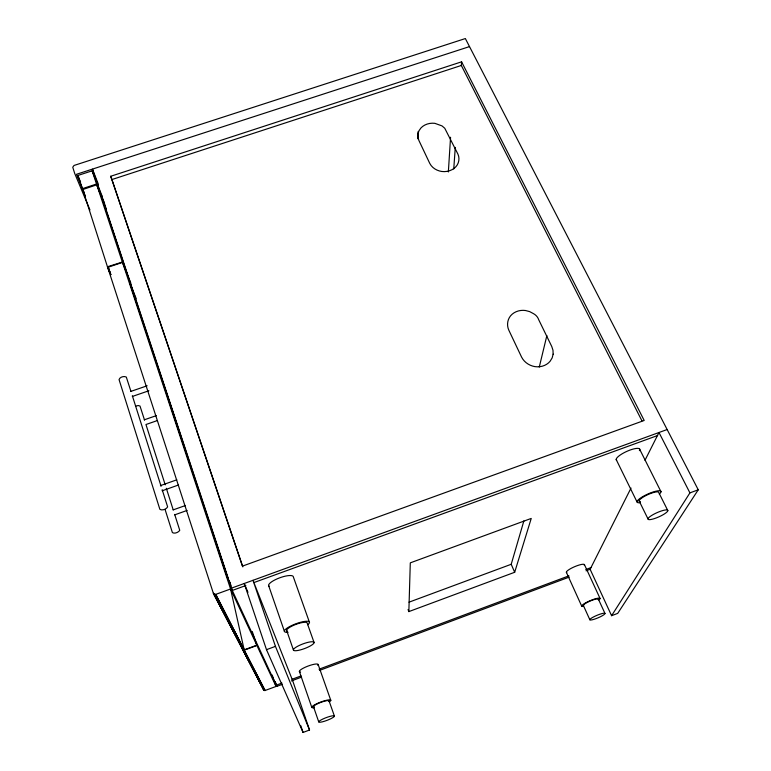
<?xml version="1.0" encoding="UTF-8"?>
<svg xmlns="http://www.w3.org/2000/svg" width="771" height="771" viewBox="0 0 771 771"><rect width="100%" height="100%" fill="white"/><g stroke="black" fill="none" stroke-linecap="round" stroke-linejoin="round"><path stroke-width="1.16" d="M417.911 138.838L418.084 131.648M408.852 611.596L410.297 562.859L531.229 518.43L514.681 572.275L408.852 611.596L408.052 609.553M448.356 171.962L450.563 137.257M453.762 168.955L455.275 147.386M641.935 420.831L461.328 65.468L461.588 61.825L110.716 176.27L242.431 566.126L644.19 420.465L461.588 61.825M539.276 367.054L546.87 335.568M514.681 572.275L511.212 564.285L523.875 520.897M105.164 206.002L96.789 184.799L82.757 189.541L107.516 266.997L110.764 274.746M631.006 488.072L590.123 569.287L611.596 615.692L617.716 613.379L698.247 489.797L465.356 38.55L74.045 165.457L72.753 167.22L74.691 173.408L89.956 209.934M644.99 460.287L658.983 432.502L689.92 492.881L611.596 615.692M242.759 649.5L244.176 649.847L230.577 588.996L122.522 262.419L108.605 267.065L107.94 268.154L213.345 593.227L242.875 649.799L244.282 650.146L256.916 645.491L276.057 686.441L264.954 690.537L263.672 689.92L262.757 687.308M247.973 592.33L244.234 583.493L266.496 649.674L303.07 732.45L309.528 730.002L292.595 680.485L252.994 580.312L275.449 646.358L309.528 730.002M281.887 683.077L276.259 685.188L275.122 681.805M292.016 679.299L301.018 675.936M319.03 669.209L568.902 575.85M585.787 569.547L591.415 567.437M98.466 184.491L92.453 169.177L231.242 588.225L276.808 686.383L282.437 684.282M291.428 680.918L301.548 677.131M319.541 670.413L569.181 577.113M586.047 570.81L590.547 569.133M266.496 649.674L275.449 646.358M689.92 492.881L698.247 489.797M409.025 602.17L511.212 564.285M215.552 594.451L244.176 649.847L256.82 645.182L230.577 588.996L215.552 594.451L213.442 593.468M231.242 588.225L667.146 429.534M245.853 585.517L232.283 590.461L228.852 580.12L230.365 583.396M253.775 582.625L657.624 435.519M173.109 509.91L185.474 505.506M174.766 514.826L187.141 510.421M160.426 485.614L176.81 479.822M162.161 490.79L178.554 484.988M156.85 420.735L145.95 424.522L165.225 484.853M144.293 419.81L156.291 415.646M130.636 391.475L147.165 385.779M132.381 396.448L148.899 390.752M135.542 406.134L138.25 405.536L140.004 406.028L144.524 420.041M130.877 283.236L122.348 262.053L107.477 266.756L110.735 274.437M85.359 196.74L77.823 175.48L92.144 170.825L102.273 196.528M82.131 188.75L96.52 184.047L106.225 208.613M110.716 176.27L111.93 179.547L461.328 65.468M469.5 46.597L76.493 174.294L83.856 191.989M107.776 266.882L109.974 271.816M107.564 266.824L110.851 274.428M241.256 645.568L242.595 649.481M263.913 690.199L213.345 593.227M242.489 649.298L263.672 689.92M214.791 594.47L243.53 649.857M243.636 650.165L264.578 690.517M214.55 594.412L243.318 649.808M214.309 594.316L243.116 649.731M243.424 650.117L264.395 690.479M243.231 650.04L264.231 690.411M213.895 594.055L242.932 649.625M243.038 649.934L264.067 690.315M244.282 650.146L265.137 690.508M215.302 594.489L243.954 649.876M244.07 650.184L264.954 690.537M215.042 594.499L243.742 649.886M243.848 650.184L264.761 690.537M215.803 594.374L244.176 649.847M639.429 448.77L661.007 491.753M667.84 510.643A10.813 2.294 -24 0 0 653.162 514.585A10.813 2.294 -24 0 0 652.767 519.085A10.813 2.294 -24 0 0 667.84 510.643L658.829 492.659A10.746 2.429 -24.2 0 0 646.532 495.242A10.746 2.429 -24.2 0 0 640.441 501.69M639.13 500.919L648.006 518.931M616.183 459.526L636.971 501.825M584.495 564.748L600.06 598.498M231.021 585.391L227.512 577.787L129.894 282.967L136.188 298.55M598.402 599.183L604.994 613.485A8.192 1.359 -22.8 0 1 593.795 619.383A8.192 1.359 -22.8 0 1 593.477 616.964A8.192 1.359 -22.8 0 1 604.994 613.485M583.348 605.428L589.854 619.749M566.367 572.304L581.691 606.112M108.374 267.171L109.212 269.445M82.651 189.714L85.417 196.374M77.823 175.48L80.598 182.149M104.634 203.477L101.107 194.533L106.784 211.678M309.499 622.438L293.375 576.978A13.146 3.585 -20.2 0 0 279.247 577.99A13.146 3.585 -20.2 0 0 269.06 586.239M314.105 642.619A11.025 2.467 -20.5 0 0 298.705 645.722A11.025 2.467 -20.5 0 0 298.425 650.367A11.025 2.467 -20.5 0 0 314.105 642.619L307.243 623.228A10.948 2.612 -20.4 0 0 295.621 624.491A10.948 2.612 -20.4 0 0 287.005 630.986M318.221 664.689L330.817 700.396M329.101 701.012L334.431 716.163A8.385 1.426 -20.8 0 1 322.451 721.81A8.385 1.426 -20.8 0 1 322.876 719.025A8.385 1.426 -20.8 0 1 334.431 716.163M313.469 706.641L318.731 721.858M286.639 630.389L293.385 649.895M299.36 671.377L311.754 707.267M268.578 585.42L284.364 631.189M300.777 725.684L303.07 732.45M111.93 179.547L242.817 566.868M275.286 681.824L276.808 686.383M272.221 675.02L276.057 686.441M252.262 631.488L256.916 645.491M107.159 212.825L228.476 578.982M92.144 170.825L96.52 184.047M96.789 184.799L122.348 262.053M166.314 488.265L173.215 509.862M174.67 514.411L179.759 530.332C178.486 532.443 174.477 534.024 172.396 532.578L165.177 509.795M130.887 391.205L126.309 377.058C123.986 375.805 119.842 376.952 119.052 379.592L159.857 509.294C162.074 510.845 166.43 509.236 167.635 506.884L162.18 489.701M132.342 395.783L161.091 486.27M566.801 572.689A9.83 1.995 -23.1 0 1 575.002 566.531A9.83 1.995 -23.1 0 1 584.283 565.403M583.107 606.469A9.946 1.764 -22.9 0 1 584.707 603.385A9.946 1.764 -22.9 0 1 596.542 598.479A9.946 1.764 -22.9 0 1 598.961 599.896M583.686 605.688A8.153 1.446 -22.9 0 1 590.605 600.84A8.153 1.446 -22.9 0 1 598.2 599.665M314.462 707.094A8.336 1.513 -20.7 0 1 320.428 702.526A8.336 1.513 -20.7 0 1 328.783 701.543M314.443 707.682A10.177 1.841 -20.7 0 1 314.096 705.147A10.177 1.841 -20.7 0 1 326.933 700.174A10.177 1.841 -20.7 0 1 329.41 701.88M300.594 672.052A10.052 2.091 -20.6 0 1 307.668 666.211A10.052 2.091 -20.6 0 1 317.864 665.392M288.094 632.268A13.358 3.18 -20.4 0 1 287.304 627.96A13.358 3.18 -20.4 0 1 304.198 621.484A13.358 3.18 -20.4 0 1 307.754 624.732M616.636 460.268A12.905 3.344 -24.5 0 1 627.922 450.89A12.905 3.344 -24.5 0 1 639.41 450.669M640.46 502.634A13.107 2.968 -24.2 0 1 639.843 498.519A13.107 2.968 -24.2 0 1 656.005 491.175A13.107 2.968 -24.2 0 1 659.292 494.086M417.93 133.875L417.882 137.171L418.846 140.37L429.765 163.404C432.088 167.962 436.82 170.748 441.783 171.48A14.977 12.548 0.8 0 0 455.892 166.748C459.005 163.327 459.882 158.219 457.878 154.017L444.761 128.256L442.005 125.904L434.863 123.331A14.822 12.307 0 0 0 420.985 127.919L418.99 130.723L417.93 133.875M553.135 354.159L552.152 357.917L550.108 361.262A16.355 14.543 11.6 0 1 534.968 366.63C529.33 365.695 524.174 362.245 521.582 357.098L508.821 330.181C506.643 325.458 507.308 319.724 510.653 315.725A16.143 14.264 9.5 0 1 525.533 310.52L529.648 311.609L533.387 313.595A11.286 9.956 9.7 0 1 538.698 319.705L551.737 346.449L552.99 350.246L553.135 354.159"/></g></svg>
